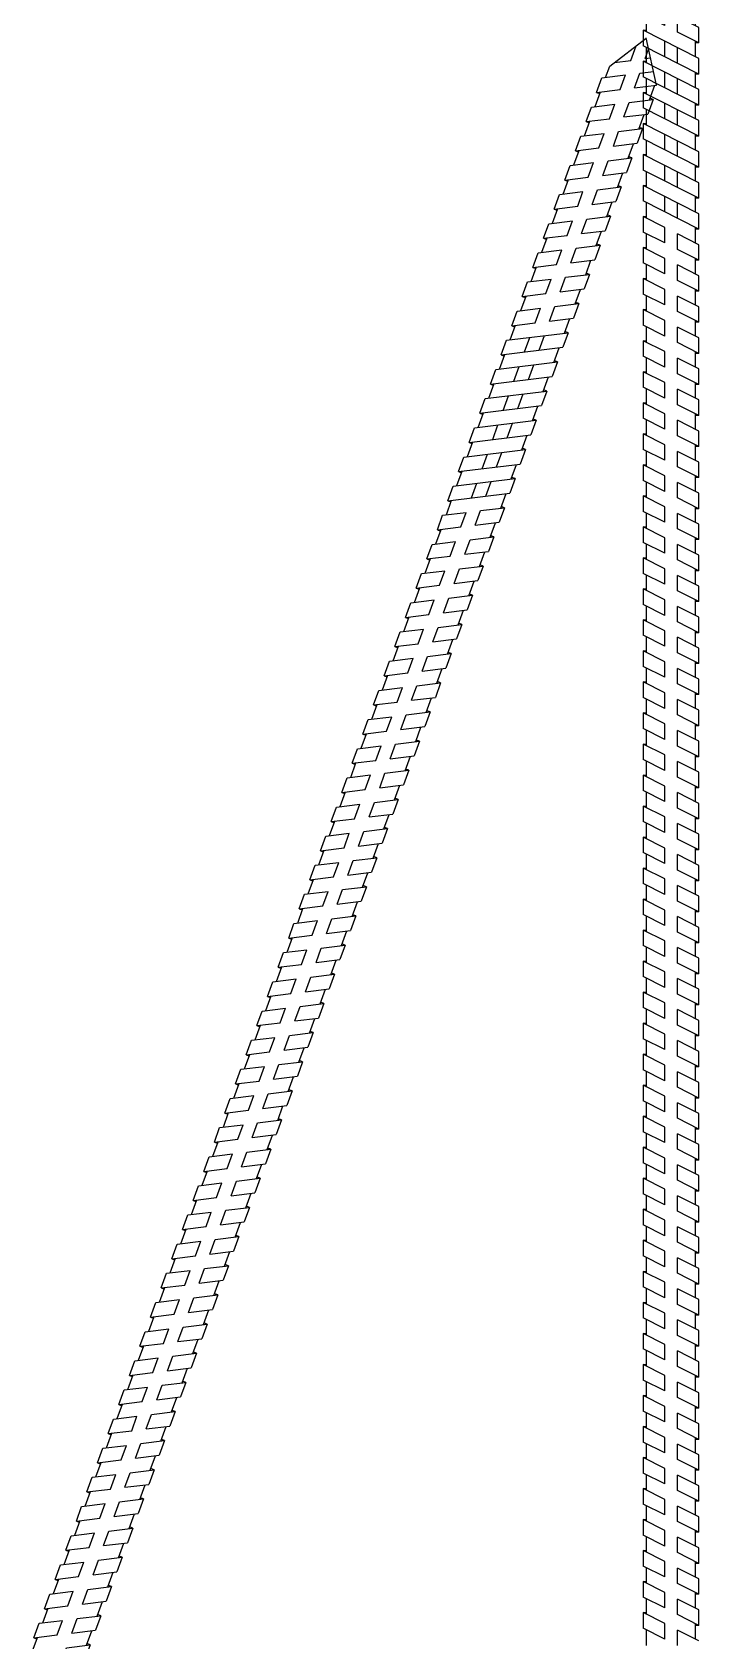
# Model space of a CAD drawing. Header units: millimetres. Extents: x -1985 to 969, y 203 to 500.
# Drawn here: x -1823.09 to -1817.08, y 458.97 to 473.48 of the extents above; entities that cross this region are included whole.
import ezdxf

# ---------------------------------------------------------------- set-up
doc = ezdxf.new("R2010")
doc.units = ezdxf.units.MM
doc.layers.add('ШПАЛА', color=7, linetype='Continuous')

# ---------------------------------------------------------------- blocks, each defined once
blk = doc.blocks.new('Анкер витой')
at = {"color": 252}
for p, q in [((-147934.1, -7285.29), (-147922.95, -7267.76)), ((-147911.34, -7286.12), (-147923.01, -7267.76)), ((-147920.22, -7276.64), (-147918.07, -7275.54)), ((-147932.61, -7282.95), (-147926.07, -7279.62)), ((-147920.22, -7283.65), (-147914.7, -7280.83)), ((-147920.22, -7290.65), (-147911.34, -7286.12)), ((-147935.58, -7291.47), (-147926.07, -7286.63)), ((-147935.58, -7298.47), (-147935.58, -7291.47)), ((-147920.22, -7297.66), (-147910.58, -7292.74)), ((-147910.58, -7292.74), (-147912.09, -7292.74)), ((-147910.58, -7292.74), (-147910.58, -7299.74)), ((-147935.58, -7298.47), (-147926.07, -7293.63)), ((-147935.58, -7298.47), (-147934.09, -7298.47)), ((-147935.58, -7305.48), (-147926.07, -7300.64)), ((-147920.22, -7304.66), (-147910.58, -7299.74)), ((-147935.58, -7312.48), (-147935.58, -7305.48)), ((-147935.58, -7312.48), (-147926.07, -7307.64)), ((-147920.22, -7311.68), (-147910.58, -7306.77)), ((-147910.58, -7306.77), (-147912.09, -7306.77)), ((-147910.58, -7306.77), (-147910.58, -7313.77)), ((-147935.58, -7312.48), (-147934.09, -7312.48)), ((-147935.58, -7319.51), (-147926.07, -7314.66)), ((-147920.22, -7318.68), (-147910.58, -7313.77)), ((-147935.58, -7326.51), (-147935.58, -7319.51)), ((-147935.58, -7326.51), (-147926.07, -7321.66)), ((-147920.22, -7325.69), (-147910.58, -7320.78)), ((-147910.58, -7320.78), (-147912.09, -7320.78)), ((-147910.58, -7320.78), (-147910.58, -7327.78)), ((-147935.58, -7326.51), (-147934.09, -7326.51)), ((-147935.58, -7333.52), (-147926.07, -7328.67)), ((-147920.22, -7332.69), (-147910.58, -7327.78)), ((-147935.58, -7340.52), (-147935.58, -7333.52)), ((-147935.58, -7340.52), (-147926.07, -7335.67)), ((-147920.22, -7339.65), (-147910.58, -7334.73)), ((-147910.58, -7334.73), (-147912.09, -7334.73)), ((-147910.58, -7334.73), (-147910.58, -7341.73)), ((-147935.58, -7340.52), (-147934.09, -7340.52)), ((-147935.58, -7347.47), (-147926.07, -7342.63)), ((-147920.22, -7346.65), (-147910.58, -7341.73)), ((-147935.58, -7354.47), (-147935.58, -7347.47)), ((-147935.58, -7354.47), (-147926.07, -7349.63)), ((-147920.22, -7353.66), (-147910.58, -7348.74)), ((-147910.58, -7348.74), (-147912.09, -7348.74)), ((-147910.58, -7348.74), (-147910.58, -7355.74)), ((-147935.58, -7354.47), (-147934.09, -7354.47)), ((-147935.58, -7361.48), (-147926.07, -7356.64)), ((-147920.22, -7360.66), (-147910.58, -7355.74)), ((-147935.58, -7368.48), (-147935.58, -7361.48)), ((-147935.58, -7368.48), (-147926.07, -7363.64)), ((-147920.22, -7367.63), (-147910.58, -7362.71)), ((-147910.58, -7362.71), (-147912.09, -7362.71)), ((-147910.58, -7362.71), (-147910.58, -7369.71)), ((-147935.58, -7368.48), (-147934.09, -7368.48)), ((-147935.58, -7375.45), (-147926.07, -7370.61)), ((-147920.22, -7374.63), (-147910.58, -7369.71)), ((-147935.58, -7382.45), (-147935.58, -7375.45)), ((-147935.58, -7382.45), (-147926.07, -7377.61)), ((-147920.22, -7381.64), (-147910.58, -7376.72)), ((-147910.58, -7376.72), (-147912.09, -7376.72)), ((-147910.58, -7376.72), (-147910.58, -7383.72)), ((-147935.58, -7382.45), (-147934.09, -7382.45)), ((-147935.58, -7389.46), (-147926.07, -7384.62)), ((-147920.22, -7388.64), (-147910.58, -7383.72)), ((-147935.58, -7396.46), (-147935.58, -7389.46)), ((-147935.58, -7396.46), (-147926.07, -7391.62)), ((-147920.22, -7395.63), (-147910.58, -7390.72)), ((-147910.58, -7390.72), (-147912.09, -7390.72)), ((-147910.58, -7390.72), (-147910.58, -7397.72)), ((-147935.58, -7396.46), (-147934.09, -7396.46)), ((-147935.58, -7403.46), (-147926.07, -7398.61)), ((-147920.22, -7402.63), (-147910.58, -7397.72)), ((-147935.58, -7410.46), (-147935.58, -7403.46)), ((-147935.58, -7417.47), (-147910.58, -7404.73)), ((-147935.58, -7410.46), (-147926.07, -7405.61)), ((-147910.58, -7404.73), (-147912.09, -7404.73)), ((-147910.58, -7404.73), (-147910.58, -7411.73)), ((-147935.58, -7410.46), (-147934.09, -7410.46)), ((-147935.58, -7424.47), (-147910.58, -7411.73)), ((-147935.58, -7424.47), (-147935.58, -7417.47)), ((-147935.58, -7431.48), (-147910.58, -7418.74)), ((-147910.58, -7418.74), (-147912.09, -7418.74)), ((-147910.58, -7418.74), (-147910.58, -7425.74)), ((-147935.58, -7424.47), (-147934.09, -7424.47)), ((-147935.58, -7438.48), (-147910.58, -7425.74)), ((-147935.58, -7438.48), (-147935.58, -7431.48)), ((-147935.58, -7445.49), (-147910.58, -7432.75)), ((-147935.58, -7438.48), (-147934.09, -7438.48)), ((-147910.58, -7432.75), (-147912.09, -7432.75)), ((-147910.58, -7432.75), (-147910.58, -7439.75)), ((-147935.58, -7452.49), (-147910.58, -7439.75)), ((-147935.58, -7452.49), (-147935.58, -7445.49)), ((-147935.58, -7459.51), (-147910.58, -7446.77)), ((-147935.58, -7452.49), (-147934.09, -7452.49)), ((-147910.58, -7446.77), (-147912.09, -7446.77)), ((-147910.58, -7446.77), (-147910.58, -7453.77)), ((-147935.58, -7466.51), (-147910.58, -7453.77)), ((-147935.58, -7466.51), (-147935.58, -7459.51)), ((-147935.58, -7473.52), (-147910.58, -7460.78)), ((-147935.58, -7466.51), (-147934.09, -7466.51)), ((-147910.58, -7460.78), (-147912.09, -7460.78)), ((-147910.58, -7460.78), (-147910.58, -7467.78)), ((-147935.58, -7480.52), (-147910.58, -7467.78)), ((-147935.58, -7480.52), (-147935.58, -7473.52)), ((-147935.58, -7487.48), (-147910.58, -7474.74)), ((-147910.58, -7474.74), (-147912.09, -7474.74)), ((-147910.58, -7474.74), (-147910.58, -7481.74)), ((-147935.58, -7480.52), (-147934.09, -7480.52)), ((-147935.58, -7494.48), (-147910.58, -7481.74)), ((-147935.58, -7494.48), (-147935.58, -7487.48)), ((-147920.22, -7493.66), (-147910.58, -7488.75)), ((-147910.58, -7488.75), (-147912.09, -7488.75)), ((-147910.58, -7488.75), (-147910.58, -7495.75)), ((-147935.58, -7494.48), (-147934.09, -7494.48)), ((-147920.22, -7500.66), (-147910.58, -7495.75)), ((-147935.58, -7501.49), (-147926.07, -7496.64)), ((-147935.58, -7508.49), (-147935.58, -7501.49)), ((-147935.58, -7508.49), (-147926.07, -7503.64)), ((-147920.22, -7507.63), (-147910.58, -7502.72)), ((-147910.58, -7502.72), (-147912.09, -7502.72)), ((-147910.58, -7502.72), (-147910.58, -7509.72)), ((-147935.58, -7508.49), (-147934.09, -7508.49)), ((-147935.58, -7515.45), (-147926.07, -7510.61)), ((-147920.22, -7514.63), (-147910.58, -7509.72)), ((-147935.58, -7522.45), (-147935.58, -7515.45)), ((-147935.58, -7522.45), (-147926.07, -7517.61)), ((-147920.22, -7521.64), (-147910.58, -7516.73)), ((-147910.58, -7516.73), (-147912.09, -7516.73)), ((-147910.58, -7516.73), (-147910.58, -7523.73)), ((-147935.58, -7522.45), (-147934.09, -7522.45)), ((-147935.58, -7529.46), (-147926.07, -7524.62)), ((-147920.22, -7528.64), (-147910.58, -7523.73)), ((-147935.58, -7536.46), (-147935.58, -7529.46)), ((-147935.58, -7536.46), (-147926.07, -7531.62)), ((-147920.22, -7535.68), (-147910.58, -7530.76)), ((-147910.58, -7530.76), (-147912.09, -7530.76)), ((-147910.58, -7530.76), (-147910.58, -7537.76)), ((-147935.58, -7536.46), (-147934.09, -7536.46)), ((-147935.58, -7543.5), (-147926.07, -7538.66)), ((-147920.22, -7542.68), (-147910.58, -7537.76)), ((-147935.58, -7550.5), (-147935.58, -7543.5)), ((-147935.58, -7550.5), (-147926.07, -7545.66)), ((-147920.22, -7549.69), (-147910.58, -7544.77)), ((-147910.58, -7544.77), (-147912.09, -7544.77)), ((-147910.58, -7544.77), (-147910.58, -7551.77)), ((-147935.58, -7550.5), (-147934.09, -7550.5)), ((-147935.58, -7557.51), (-147926.07, -7552.67)), ((-147920.22, -7556.69), (-147910.58, -7551.77)), ((-147935.58, -7564.51), (-147935.58, -7557.51)), ((-147935.58, -7564.51), (-147926.07, -7559.67)), ((-147920.22, -7563.7), (-147910.58, -7558.78)), ((-147910.58, -7558.78), (-147912.09, -7558.78)), ((-147910.58, -7558.78), (-147910.58, -7565.78)), ((-147935.58, -7564.51), (-147934.09, -7564.51)), ((-147935.58, -7571.52), (-147926.07, -7566.68)), ((-147920.22, -7570.7), (-147910.58, -7565.78)), ((-147935.58, -7578.52), (-147935.58, -7571.52)), ((-147935.58, -7578.52), (-147926.07, -7573.68)), ((-147920.22, -7577.71), (-147910.58, -7572.79)), ((-147910.58, -7572.79), (-147912.09, -7572.79)), ((-147910.58, -7572.79), (-147910.58, -7579.79)), ((-147935.58, -7578.52), (-147934.09, -7578.52)), ((-147935.58, -7585.53), (-147926.07, -7580.68)), ((-147920.22, -7584.71), (-147910.58, -7579.79)), ((-147935.58, -7592.53), (-147935.58, -7585.53)), ((-147935.58, -7592.53), (-147926.07, -7587.68)), ((-147920.22, -7591.73), (-147910.58, -7586.82)), ((-147910.58, -7586.82), (-147912.09, -7586.82)), ((-147910.58, -7586.82), (-147910.58, -7593.82)), ((-147935.58, -7592.53), (-147934.09, -7592.53)), ((-147935.58, -7599.55), (-147926.07, -7594.71)), ((-147920.22, -7598.73), (-147910.58, -7593.82)), ((-147935.58, -7606.55), (-147935.58, -7599.55)), ((-147935.58, -7606.55), (-147926.07, -7601.71)), ((-147920.22, -7605.74), (-147910.58, -7600.83)), ((-147910.58, -7600.83), (-147912.09, -7600.83)), ((-147910.58, -7600.83), (-147910.58, -7607.83)), ((-147935.58, -7606.55), (-147934.09, -7606.55)), ((-147935.58, -7613.56), (-147926.07, -7608.72)), ((-147920.22, -7612.74), (-147910.58, -7607.83)), ((-147935.58, -7620.56), (-147935.58, -7613.56)), ((-147935.58, -7620.56), (-147926.07, -7615.72)), ((-147920.22, -7619.69), (-147910.58, -7614.78)), ((-147910.58, -7614.78), (-147912.09, -7614.78)), ((-147910.58, -7614.78), (-147910.58, -7621.78)), ((-147935.58, -7620.56), (-147934.09, -7620.56)), ((-147935.58, -7627.52), (-147926.07, -7622.67)), ((-147920.22, -7626.69), (-147910.58, -7621.78)), ((-147935.58, -7634.52), (-147935.58, -7627.52)), ((-147935.58, -7634.52), (-147926.07, -7629.67)), ((-147920.22, -7633.7), (-147910.58, -7628.79)), ((-147910.58, -7628.79), (-147912.09, -7628.79)), ((-147910.58, -7628.79), (-147910.58, -7635.79)), ((-147935.58, -7634.52), (-147934.09, -7634.52)), ((-147935.58, -7641.53), (-147926.07, -7636.68)), ((-147935.58, -7648.53), (-147935.58, -7641.53)), ((-147920.22, -7640.7), (-147910.58, -7635.79)), ((-147935.58, -7648.53), (-147926.07, -7643.68)), ((-147935.58, -7648.53), (-147934.09, -7648.53)), ((-147920.22, -7647.67), (-147910.58, -7642.76)), ((-147910.58, -7642.76), (-147912.09, -7642.76)), ((-147910.58, -7642.76), (-147910.58, -7649.76)), ((-147935.58, -7655.5), (-147926.07, -7650.65)), ((-147935.58, -7662.5), (-147935.58, -7655.5)), ((-147920.22, -7654.67), (-147910.58, -7649.76)), ((-147935.58, -7662.5), (-147926.07, -7657.65)), ((-147935.58, -7662.5), (-147934.09, -7662.5)), ((-147920.22, -7661.68), (-147910.58, -7656.77)), ((-147910.58, -7656.77), (-147912.09, -7656.77)), ((-147910.58, -7656.77), (-147910.58, -7663.77)), ((-147935.58, -7669.51), (-147926.07, -7664.66)), ((-147935.58, -7676.51), (-147935.58, -7669.51)), ((-147920.22, -7668.68), (-147910.58, -7663.77)), ((-147920.22, -7675.61), (-147910.58, -7670.69)), ((-147910.58, -7670.7), (-147912.09, -7670.7)), ((-147910.58, -7670.69), (-147910.58, -7677.69)), ((-147935.58, -7676.51), (-147926.07, -7671.66)), ((-147935.58, -7676.51), (-147934.09, -7676.51)), ((-147920.22, -7682.61), (-147910.58, -7677.69)), ((-147935.58, -7683.43), (-147926.07, -7678.59)), ((-147935.58, -7690.43), (-147935.58, -7683.43)), ((-147920.22, -7689.62), (-147910.58, -7684.7)), ((-147910.58, -7684.7), (-147912.09, -7684.7)), ((-147910.58, -7684.7), (-147910.58, -7691.7)), ((-147935.58, -7690.43), (-147926.07, -7685.59)), ((-147935.58, -7690.43), (-147934.09, -7690.43)), ((-147920.22, -7696.62), (-147910.58, -7691.7)), ((-147935.58, -7697.44), (-147926.07, -7692.6)), ((-147935.58, -7704.44), (-147935.58, -7697.44)), ((-147935.58, -7704.44), (-147926.07, -7699.6)), ((-147920.22, -7703.63), (-147910.58, -7698.71)), ((-147910.58, -7698.71), (-147912.09, -7698.71)), ((-147910.58, -7698.71), (-147910.58, -7705.71)), ((-147935.58, -7704.44), (-147934.09, -7704.44)), ((-147935.58, -7711.45), (-147926.07, -7706.61)), ((-147920.22, -7710.63), (-147910.58, -7705.71)), ((-147935.58, -7718.45), (-147935.58, -7711.45)), ((-147935.58, -7718.45), (-147926.07, -7713.61)), ((-147920.22, -7717.64), (-147910.58, -7712.72)), ((-147910.58, -7712.72), (-147912.09, -7712.72)), ((-147910.58, -7712.72), (-147910.58, -7719.72)), ((-147935.58, -7718.45), (-147934.09, -7718.45)), ((-147935.58, -7725.46), (-147926.07, -7720.62)), ((-147920.22, -7724.64), (-147910.58, -7719.72)), ((-147935.58, -7732.46), (-147935.58, -7725.46)), ((-147935.58, -7732.46), (-147926.07, -7727.62)), ((-147920.22, -7731.66), (-147910.58, -7726.75)), ((-147910.58, -7726.75), (-147912.09, -7726.75)), ((-147910.58, -7726.75), (-147910.58, -7733.75)), ((-147935.58, -7732.46), (-147934.09, -7732.46)), ((-147935.58, -7739.49), (-147926.07, -7734.64)), ((-147920.22, -7738.66), (-147910.58, -7733.75)), ((-147935.58, -7746.49), (-147935.58, -7739.49)), ((-147935.58, -7746.49), (-147926.07, -7741.64)), ((-147920.22, -7745.67), (-147910.58, -7740.76)), ((-147910.58, -7740.76), (-147912.09, -7740.76)), ((-147910.58, -7740.76), (-147910.58, -7747.76)), ((-147935.58, -7746.49), (-147934.09, -7746.49)), ((-147935.58, -7753.5), (-147926.07, -7748.65)), ((-147920.22, -7752.67), (-147910.58, -7747.76)), ((-147935.58, -7760.5), (-147935.58, -7753.5)), ((-147935.58, -7760.5), (-147926.07, -7755.65)), ((-147920.22, -7759.63), (-147910.58, -7754.71)), ((-147910.58, -7754.71), (-147912.09, -7754.71)), ((-147910.58, -7754.71), (-147910.58, -7761.71)), ((-147935.58, -7760.5), (-147934.09, -7760.5)), ((-147935.58, -7767.45), (-147926.07, -7762.61)), ((-147920.22, -7766.63), (-147910.58, -7761.71)), ((-147935.58, -7774.45), (-147935.58, -7767.45)), ((-147935.58, -7774.45), (-147926.07, -7769.61)), ((-147920.22, -7773.64), (-147910.58, -7768.72)), ((-147910.58, -7768.72), (-147912.09, -7768.72)), ((-147910.58, -7768.72), (-147910.58, -7775.72)), ((-147935.58, -7774.45), (-147934.09, -7774.45)), ((-147935.58, -7781.46), (-147926.07, -7776.62)), ((-147920.22, -7780.64), (-147910.58, -7775.72)), ((-147935.58, -7788.46), (-147935.58, -7781.46)), ((-147935.58, -7788.46), (-147926.07, -7783.62)), ((-147920.22, -7787.61), (-147910.58, -7782.69)), ((-147910.58, -7782.69), (-147912.09, -7782.69)), ((-147910.58, -7782.69), (-147910.58, -7789.69)), ((-147935.58, -7788.46), (-147934.09, -7788.46)), ((-147935.58, -7795.43), (-147926.07, -7790.59)), ((-147920.22, -7794.61), (-147910.58, -7789.69)), ((-147935.58, -7802.43), (-147935.58, -7795.43)), ((-147935.58, -7802.43), (-147926.07, -7797.59)), ((-147920.22, -7801.62), (-147910.58, -7796.7)), ((-147910.58, -7796.7), (-147912.09, -7796.7)), ((-147910.58, -7796.7), (-147910.58, -7803.7)), ((-147935.58, -7802.43), (-147934.09, -7802.43)), ((-147935.58, -7809.44), (-147926.07, -7804.6)), ((-147920.22, -7808.62), (-147910.58, -7803.7)), ((-147935.58, -7816.44), (-147935.58, -7809.44)), ((-147935.58, -7816.44), (-147926.07, -7811.6)), ((-147920.22, -7815.55), (-147910.58, -7810.63)), ((-147910.58, -7810.63), (-147912.09, -7810.63)), ((-147910.58, -7810.63), (-147910.58, -7817.63)), ((-147935.58, -7816.44), (-147934.09, -7816.44)), ((-147935.58, -7823.37), (-147926.07, -7818.52)), ((-147920.22, -7822.55), (-147910.58, -7817.63)), ((-147935.58, -7830.37), (-147935.58, -7823.37)), ((-147935.58, -7830.37), (-147926.07, -7825.52)), ((-147935.58, -7830.37), (-147934.09, -7830.37)), ((-147920.22, -7829.55), (-147910.58, -7824.64)), ((-147910.58, -7824.64), (-147912.09, -7824.64)), ((-147910.58, -7824.64), (-147910.58, -7831.64)), ((-147935.58, -7837.38), (-147926.07, -7832.53)), ((-147935.58, -7844.38), (-147935.58, -7837.38)), ((-147920.22, -7836.55), (-147910.58, -7831.64)), ((-147935.58, -7844.38), (-147926.07, -7839.53)), ((-147935.58, -7844.38), (-147934.09, -7844.38)), ((-147920.22, -7843.56), (-147910.58, -7838.65)), ((-147910.58, -7838.65), (-147912.09, -7838.65)), ((-147910.58, -7838.65), (-147910.58, -7845.65)), ((-147935.58, -7851.39), (-147926.07, -7846.54)), ((-147935.58, -7858.39), (-147935.58, -7851.39)), ((-147920.22, -7850.56), (-147910.58, -7845.65)), ((-147935.58, -7858.39), (-147926.07, -7853.54)), ((-147935.58, -7858.39), (-147934.09, -7858.39)), ((-147920.22, -7857.57), (-147910.58, -7852.66)), ((-147910.58, -7852.66), (-147912.09, -7852.66)), ((-147910.58, -7852.66), (-147910.58, -7859.66)), ((-147935.58, -7865.4), (-147926.07, -7860.55)), ((-147935.58, -7872.4), (-147935.58, -7865.4)), ((-147920.22, -7864.57), (-147910.58, -7859.66)), ((-147920.22, -7871.6), (-147910.58, -7866.69)), ((-147910.58, -7866.69), (-147912.09, -7866.69)), ((-147910.58, -7866.69), (-147910.58, -7873.69)), ((-147935.58, -7872.4), (-147926.07, -7867.55)), ((-147935.58, -7872.4), (-147934.09, -7872.4)), ((-147920.22, -7878.6), (-147910.58, -7873.69)), ((-147935.58, -7879.42), (-147926.07, -7874.58)), ((-147935.58, -7886.42), (-147935.58, -7879.42)), ((-147920.22, -7885.61), (-147910.58, -7880.69)), ((-147910.58, -7880.69), (-147912.09, -7880.69)), ((-147910.58, -7880.69), (-147910.58, -7887.69)), ((-147935.58, -7886.42), (-147926.07, -7881.58)), ((-147935.58, -7886.42), (-147934.09, -7886.42)), ((-147920.22, -7892.61), (-147910.58, -7887.69)), ((-147935.58, -7893.43), (-147926.07, -7888.59)), ((-147935.58, -7900.43), (-147935.58, -7893.43)), ((-147935.58, -7900.43), (-147926.07, -7895.59)), ((-147920.22, -7899.56), (-147910.58, -7894.65)), ((-147910.58, -7894.65), (-147912.09, -7894.65)), ((-147910.58, -7894.65), (-147910.58, -7901.65)), ((-147935.58, -7900.43), (-147934.09, -7900.43)), ((-147935.58, -7907.39), (-147926.07, -7902.54)), ((-147920.22, -7906.56), (-147910.58, -7901.65)), ((-147935.58, -7914.39), (-147935.58, -7907.39)), ((-147935.58, -7914.39), (-147926.07, -7909.54)), ((-147920.22, -7913.57), (-147910.58, -7908.66)), ((-147910.58, -7908.66), (-147912.09, -7908.66)), ((-147910.58, -7908.66), (-147910.58, -7915.66)), ((-147935.58, -7914.39), (-147934.09, -7914.39)), ((-147935.58, -7921.4), (-147926.07, -7916.55)), ((-147920.22, -7920.57), (-147910.58, -7915.66)), ((-147935.58, -7928.4), (-147935.58, -7921.4)), ((-147935.58, -7928.4), (-147926.07, -7923.55)), ((-147920.22, -7927.54), (-147910.58, -7922.63)), ((-147910.58, -7922.63), (-147912.09, -7922.63)), ((-147910.58, -7922.63), (-147910.58, -7929.63)), ((-147935.58, -7928.4), (-147934.09, -7928.4)), ((-147935.58, -7935.37), (-147926.07, -7930.52)), ((-147920.22, -7934.54), (-147910.58, -7929.63)), ((-147935.58, -7942.37), (-147935.58, -7935.37)), ((-147935.58, -7942.37), (-147926.07, -7937.52)), ((-147920.22, -7941.55), (-147910.58, -7936.64)), ((-147910.58, -7936.64), (-147912.09, -7936.64)), ((-147910.58, -7936.64), (-147910.58, -7943.64)), ((-147935.58, -7942.37), (-147934.09, -7942.37)), ((-147935.58, -7949.38), (-147926.07, -7944.53)), ((-147920.22, -7948.55), (-147910.58, -7943.64)), ((-147935.58, -7956.38), (-147935.58, -7949.38)), ((-147935.58, -7956.38), (-147926.07, -7951.53)), ((-147920.22, -7955.52), (-147910.58, -7950.61)), ((-147910.58, -7950.61), (-147912.09, -7950.61)), ((-147910.58, -7950.61), (-147910.58, -7957.61)), ((-147935.58, -7956.38), (-147934.09, -7956.38)), ((-147935.58, -7963.34), (-147926.07, -7958.5)), ((-147920.22, -7962.52), (-147910.58, -7957.61)), ((-147935.58, -7970.34), (-147935.58, -7963.34)), ((-147935.58, -7970.34), (-147926.07, -7965.5)), ((-147920.22, -7969.53), (-147910.58, -7964.62)), ((-147910.58, -7964.62), (-147912.09, -7964.62)), ((-147910.58, -7964.62), (-147910.58, -7971.62)), ((-147935.58, -7970.34), (-147934.09, -7970.34)), ((-147935.58, -7977.35), (-147926.07, -7972.51)), ((-147920.22, -7976.53), (-147910.58, -7971.62)), ((-147935.58, -7984.35), (-147935.58, -7977.35)), ((-147935.58, -7984.35), (-147926.07, -7979.51)), ((-147920.22, -7983.54), (-147910.58, -7978.63)), ((-147910.58, -7978.63), (-147912.09, -7978.63)), ((-147910.58, -7978.63), (-147910.58, -7985.63)), ((-147935.58, -7984.35), (-147934.09, -7984.35)), ((-147935.58, -7991.36), (-147926.07, -7986.52)), ((-147920.22, -7990.54), (-147910.58, -7985.63)), ((-147935.58, -7998.36), (-147935.58, -7991.36)), ((-147935.58, -7998.36), (-147926.07, -7993.52)), ((-147920.22, -7997.55), (-147910.58, -7992.63)), ((-147910.58, -7992.63), (-147912.09, -7992.63)), ((-147910.58, -7992.63), (-147910.58, -7999.63)), ((-147935.58, -7998.36), (-147934.09, -7998.36)), ((-147935.58, -8005.37), (-147926.07, -8000.53)), ((-147920.22, -8004.55), (-147910.58, -7999.63)), ((-147935.58, -8012.37), (-147935.58, -8005.37)), ((-147935.58, -8012.37), (-147926.07, -8007.53)), ((-147920.22, -8011.57), (-147910.58, -8006.66)), ((-147910.58, -8006.66), (-147912.09, -8006.66)), ((-147910.58, -8006.66), (-147910.58, -8013.66)), ((-147935.58, -8012.37), (-147934.09, -8012.37)), ((-147935.58, -8019.4), (-147926.07, -8014.55)), ((-147920.22, -8018.57), (-147910.58, -8013.66)), ((-147935.58, -8026.4), (-147935.58, -8019.4)), ((-147935.58, -8026.4), (-147926.07, -8021.55)), ((-147920.22, -8025.58), (-147910.58, -8020.67)), ((-147910.58, -8020.67), (-147912.09, -8020.67)), ((-147910.58, -8020.67), (-147910.58, -8027.67)), ((-147935.58, -8026.4), (-147934.09, -8026.4)), ((-147935.58, -8033.41), (-147926.07, -8028.56)), ((-147935.58, -8040.41), (-147935.58, -8033.41)), ((-147920.22, -8032.58), (-147910.58, -8027.67)), ((-147935.58, -8040.41), (-147926.07, -8035.56)), ((-147935.58, -8040.41), (-147934.09, -8040.41)), ((-147920.22, -8039.54), (-147910.58, -8034.62)), ((-147910.58, -8034.62), (-147912.09, -8034.62)), ((-147910.58, -8034.62), (-147910.58, -8041.62)), ((-147935.58, -8047.36), (-147926.07, -8042.52)), ((-147935.58, -8054.36), (-147935.58, -8047.36)), ((-147920.22, -8046.54), (-147910.58, -8041.62)), ((-147935.58, -8054.36), (-147926.07, -8049.52)), ((-147935.58, -8054.36), (-147934.09, -8054.36)), ((-147920.22, -8053.55), (-147910.58, -8048.63)), ((-147910.58, -8048.63), (-147912.09, -8048.63)), ((-147910.58, -8048.63), (-147910.58, -8055.63)), ((-147935.58, -8061.37), (-147926.07, -8056.53)), ((-147935.58, -8068.37), (-147935.58, -8061.37)), ((-147920.22, -8060.55), (-147910.58, -8055.63)), ((-147920.22, -8067.52), (-147910.58, -8062.6)), ((-147910.58, -8062.6), (-147912.09, -8062.6)), ((-147910.58, -8062.6), (-147910.58, -8069.6)), ((-147935.58, -8068.37), (-147926.07, -8063.53)), ((-147935.58, -8068.37), (-147934.09, -8068.37)), ((-147920.22, -8074.52), (-147910.58, -8069.6)), ((-147935.58, -8075.34), (-147926.07, -8070.5)), ((-147935.58, -8082.34), (-147935.58, -8075.34)), ((-147920.22, -8081.53), (-147910.58, -8076.61)), ((-147910.58, -8076.61), (-147912.09, -8076.61)), ((-147910.58, -8076.61), (-147910.58, -8083.61)), ((-147935.58, -8082.34), (-147926.07, -8077.5)), ((-147935.58, -8082.34), (-147934.09, -8082.34)), ((-147920.22, -8088.53), (-147910.58, -8083.61)), ((-147935.58, -8089.35), (-147926.07, -8084.51)), ((-147935.58, -8096.35), (-147935.58, -8089.35)), ((-147935.58, -8096.35), (-147926.07, -8091.51)), ((-147920.22, -8095.48), (-147910.58, -8090.57)), ((-147910.58, -8090.57), (-147912.09, -8090.57)), ((-147910.58, -8090.57), (-147910.58, -8097.57)), ((-147935.58, -8096.35), (-147934.09, -8096.35)), ((-147935.58, -8103.31), (-147926.07, -8098.46)), ((-147920.22, -8102.48), (-147910.58, -8097.57)), ((-147935.58, -8110.31), (-147935.58, -8103.31)), ((-147935.58, -8110.31), (-147926.07, -8105.46)), ((-147920.22, -8109.49), (-147910.58, -8104.58)), ((-147910.58, -8104.58), (-147912.09, -8104.58)), ((-147910.58, -8104.58), (-147910.58, -8111.58)), ((-147935.58, -8110.31), (-147934.09, -8110.31)), ((-147935.58, -8117.32), (-147926.07, -8112.47)), ((-147920.22, -8116.49), (-147910.58, -8111.58)), ((-147935.58, -8124.32), (-147935.58, -8117.32)), ((-147935.58, -8124.32), (-147926.07, -8119.47)), ((-147920.22, -8123.5), (-147910.58, -8118.59)), ((-147910.58, -8118.59), (-147912.09, -8118.59)), ((-147910.58, -8118.59), (-147910.58, -8125.59)), ((-147935.58, -8124.32), (-147934.09, -8124.32)), ((-147935.58, -8131.33), (-147926.07, -8126.48)), ((-147920.22, -8130.5), (-147910.58, -8125.59))]:
    blk.add_line(p, q, dxfattribs=at)
at = {"layer": 'ШПАЛА', "color": 252}
for p, q in [((-147926.07, -7279.62), (-147926.07, -7272.67)), ((-147920.22, -7276.64), (-147920.22, -7272.15)), ((-147934.09, -7290.71), (-147934.09, -7285.27)), ((-147920.22, -7290.65), (-147920.22, -7283.65)), ((-147926.07, -7293.63), (-147926.07, -7286.63)), ((-147912.09, -7293.51), (-147912.09, -7286.5)), ((-147934.09, -7304.72), (-147934.09, -7297.71)), ((-147926.07, -7307.64), (-147926.07, -7300.64)), ((-147920.22, -7304.66), (-147920.22, -7297.66)), ((-147912.09, -7307.54), (-147912.09, -7300.51)), ((-147934.09, -7318.75), (-147934.09, -7311.72)), ((-147926.07, -7321.66), (-147926.07, -7314.66)), ((-147920.22, -7318.68), (-147920.22, -7311.68)), ((-147912.09, -7321.55), (-147912.09, -7314.54)), ((-147934.09, -7332.76), (-147934.09, -7325.75)), ((-147926.07, -7335.67), (-147926.07, -7328.67)), ((-147920.22, -7332.69), (-147920.22, -7325.69)), ((-147912.09, -7335.5), (-147912.09, -7328.55)), ((-147934.09, -7346.71), (-147934.09, -7339.76)), ((-147926.07, -7349.63), (-147926.07, -7342.63)), ((-147920.22, -7346.65), (-147920.22, -7339.65)), ((-147912.09, -7349.51), (-147912.09, -7342.5)), ((-147934.09, -7360.72), (-147934.09, -7353.71)), ((-147926.07, -7363.64), (-147926.07, -7356.64)), ((-147920.22, -7360.66), (-147920.22, -7353.66)), ((-147912.09, -7363.48), (-147912.09, -7356.51)), ((-147934.09, -7374.69), (-147934.09, -7367.72)), ((-147926.07, -7377.61), (-147926.07, -7370.61)), ((-147920.22, -7374.63), (-147920.22, -7367.63)), ((-147912.09, -7377.49), (-147912.09, -7370.48)), ((-147934.09, -7388.7), (-147934.09, -7381.69)), ((-147926.07, -7391.62), (-147926.07, -7384.62)), ((-147920.22, -7388.64), (-147920.22, -7381.64)), ((-147912.09, -7391.49), (-147912.09, -7384.49)), ((-147934.09, -7402.7), (-147934.09, -7395.7)), ((-147926.07, -7405.61), (-147926.07, -7398.61)), ((-147920.22, -7402.63), (-147920.22, -7395.63)), ((-147912.09, -7405.5), (-147912.09, -7398.49)), ((-147934.09, -7416.71), (-147934.09, -7409.7)), ((-147926.07, -7419.62), (-147926.07, -7412.62)), ((-147920.22, -7416.64), (-147920.22, -7409.64)), ((-147912.09, -7419.51), (-147912.09, -7412.5)), ((-147934.09, -7430.72), (-147934.09, -7423.71)), ((-147920.22, -7430.65), (-147920.22, -7423.65)), ((-147926.07, -7433.63), (-147926.07, -7426.63)), ((-147912.09, -7433.52), (-147912.09, -7426.51)), ((-147934.09, -7444.73), (-147934.09, -7437.72)), ((-147920.22, -7444.66), (-147920.22, -7437.66)), ((-147926.07, -7447.64), (-147926.07, -7440.64)), ((-147912.09, -7447.54), (-147912.09, -7440.52)), ((-147934.09, -7458.75), (-147934.09, -7451.73)), ((-147920.22, -7458.69), (-147920.22, -7451.69)), ((-147926.07, -7461.67), (-147926.07, -7454.67)), ((-147912.09, -7461.55), (-147912.09, -7454.54)), ((-147934.09, -7472.76), (-147934.09, -7465.75)), ((-147920.22, -7472.7), (-147920.22, -7465.7)), ((-147926.07, -7475.68), (-147926.07, -7468.68)), ((-147912.09, -7475.51), (-147912.09, -7468.55)), ((-147934.09, -7486.71), (-147934.09, -7479.76)), ((-147920.22, -7486.65), (-147920.22, -7479.65)), ((-147926.07, -7489.63), (-147926.07, -7482.63)), ((-147912.09, -7489.51), (-147912.09, -7482.51)), ((-147934.09, -7500.72), (-147934.09, -7493.71)), ((-147920.22, -7500.66), (-147920.22, -7493.66)), ((-147912.09, -7503.48), (-147912.09, -7496.51)), ((-147926.07, -7503.64), (-147926.07, -7496.64)), ((-147934.09, -7514.69), (-147934.09, -7507.72)), ((-147926.07, -7517.61), (-147926.07, -7510.61)), ((-147920.22, -7514.63), (-147920.22, -7507.63)), ((-147912.09, -7517.49), (-147912.09, -7510.48)), ((-147934.09, -7528.7), (-147934.09, -7521.69)), ((-147926.07, -7531.62), (-147926.07, -7524.62)), ((-147920.22, -7528.64), (-147920.22, -7521.64)), ((-147912.09, -7531.53), (-147912.09, -7524.49)), ((-147934.09, -7542.74), (-147934.09, -7535.7)), ((-147926.07, -7545.66), (-147926.07, -7538.66)), ((-147920.22, -7542.68), (-147920.22, -7535.68)), ((-147912.09, -7545.54), (-147912.09, -7538.53)), ((-147934.09, -7556.75), (-147934.09, -7549.74)), ((-147926.07, -7559.67), (-147926.07, -7552.67)), ((-147920.22, -7556.69), (-147920.22, -7549.69)), ((-147912.09, -7559.55), (-147912.09, -7552.54)), ((-147934.09, -7570.76), (-147934.09, -7563.75)), ((-147926.07, -7573.68), (-147926.07, -7566.68)), ((-147920.22, -7570.7), (-147920.22, -7563.7)), ((-147912.09, -7573.56), (-147912.09, -7566.55)), ((-147934.09, -7584.77), (-147934.09, -7577.76)), ((-147926.07, -7587.68), (-147926.07, -7580.68)), ((-147920.22, -7584.71), (-147920.22, -7577.71)), ((-147912.09, -7587.58), (-147912.09, -7580.56)), ((-147934.09, -7598.79), (-147934.09, -7591.77)), ((-147926.07, -7601.71), (-147926.07, -7594.71)), ((-147920.22, -7598.73), (-147920.22, -7591.73)), ((-147912.09, -7601.59), (-147912.09, -7594.58)), ((-147934.09, -7612.8), (-147934.09, -7605.79)), ((-147926.07, -7615.72), (-147926.07, -7608.72)), ((-147920.22, -7612.74), (-147920.22, -7605.74)), ((-147912.09, -7615.55), (-147912.09, -7608.59)), ((-147934.09, -7626.76), (-147934.09, -7619.8)), ((-147920.22, -7626.69), (-147920.22, -7619.69)), ((-147926.07, -7629.67), (-147926.07, -7622.67)), ((-147912.09, -7629.56), (-147912.09, -7622.55)), ((-147934.09, -7640.77), (-147934.09, -7633.76)), ((-147920.22, -7640.7), (-147920.22, -7633.7)), ((-147926.07, -7643.68), (-147926.07, -7636.68)), ((-147912.09, -7643.53), (-147912.09, -7636.56)), ((-147934.09, -7654.74), (-147934.09, -7647.77)), ((-147920.22, -7654.67), (-147920.22, -7647.67)), ((-147926.07, -7657.65), (-147926.07, -7650.65)), ((-147912.09, -7657.54), (-147912.09, -7650.53)), ((-147934.09, -7668.75), (-147934.09, -7661.74)), ((-147920.22, -7668.68), (-147920.22, -7661.68)), ((-147926.07, -7671.66), (-147926.07, -7664.66)), ((-147912.09, -7671.46), (-147912.09, -7664.54)), ((-147934.09, -7682.67), (-147934.09, -7675.75)), ((-147920.22, -7682.61), (-147920.22, -7675.61)), ((-147926.07, -7685.59), (-147926.07, -7678.59)), ((-147912.09, -7685.47), (-147912.09, -7678.46)), ((-147934.09, -7696.68), (-147934.09, -7689.67)), ((-147920.22, -7696.62), (-147920.22, -7689.62)), ((-147912.09, -7699.48), (-147912.09, -7692.47)), ((-147926.07, -7699.6), (-147926.07, -7692.6)), ((-147934.09, -7710.69), (-147934.09, -7703.68)), ((-147926.07, -7713.61), (-147926.07, -7706.61)), ((-147920.22, -7710.63), (-147920.22, -7703.63)), ((-147912.09, -7713.49), (-147912.09, -7706.48)), ((-147934.09, -7724.7), (-147934.09, -7717.69)), ((-147926.07, -7727.62), (-147926.07, -7720.62)), ((-147920.22, -7724.64), (-147920.22, -7717.64)), ((-147912.09, -7727.52), (-147912.09, -7720.49)), ((-147934.09, -7738.73), (-147934.09, -7731.7)), ((-147926.07, -7741.64), (-147926.07, -7734.64)), ((-147920.22, -7738.66), (-147920.22, -7731.66)), ((-147912.09, -7741.53), (-147912.09, -7734.52)), ((-147934.09, -7752.74), (-147934.09, -7745.73)), ((-147926.07, -7755.65), (-147926.07, -7748.65)), ((-147920.22, -7752.67), (-147920.22, -7745.67)), ((-147912.09, -7755.48), (-147912.09, -7748.53)), ((-147934.09, -7766.69), (-147934.09, -7759.74)), ((-147926.07, -7769.61), (-147926.07, -7762.61)), ((-147920.22, -7766.63), (-147920.22, -7759.63)), ((-147912.09, -7769.49), (-147912.09, -7762.48)), ((-147934.09, -7780.7), (-147934.09, -7773.69)), ((-147926.07, -7783.62), (-147926.07, -7776.62)), ((-147920.22, -7780.64), (-147920.22, -7773.64)), ((-147912.09, -7783.46), (-147912.09, -7776.49)), ((-147934.09, -7794.67), (-147934.09, -7787.7)), ((-147926.07, -7797.59), (-147926.07, -7790.59)), ((-147920.22, -7794.61), (-147920.22, -7787.61)), ((-147912.09, -7797.47), (-147912.09, -7790.46)), ((-147934.09, -7808.68), (-147934.09, -7801.67)), ((-147926.07, -7811.6), (-147926.07, -7804.6)), ((-147920.22, -7808.62), (-147920.22, -7801.62)), ((-147912.09, -7811.4), (-147912.09, -7804.47)), ((-147934.09, -7822.61), (-147934.09, -7815.68)), ((-147920.22, -7822.55), (-147920.22, -7815.55)), ((-147926.07, -7825.52), (-147926.07, -7818.52)), ((-147912.09, -7825.41), (-147912.09, -7818.4)), ((-147934.09, -7836.62), (-147934.09, -7829.61)), ((-147920.22, -7836.55), (-147920.22, -7829.55)), ((-147926.07, -7839.53), (-147926.07, -7832.53)), ((-147912.09, -7839.42), (-147912.09, -7832.41)), ((-147934.09, -7850.63), (-147934.09, -7843.62)), ((-147920.22, -7850.56), (-147920.22, -7843.56)), ((-147926.07, -7853.54), (-147926.07, -7846.54)), ((-147912.09, -7853.43), (-147912.09, -7846.42)), ((-147934.09, -7864.64), (-147934.09, -7857.63)), ((-147920.22, -7864.57), (-147920.22, -7857.57)), ((-147926.07, -7867.55), (-147926.07, -7860.55)), ((-147912.09, -7867.45), (-147912.09, -7860.43)), ((-147934.09, -7878.66), (-147934.09, -7871.64)), ((-147920.22, -7878.6), (-147920.22, -7871.6)), ((-147926.07, -7881.58), (-147926.07, -7874.58)), ((-147912.09, -7881.46), (-147912.09, -7874.45)), ((-147934.09, -7892.67), (-147934.09, -7885.66)), ((-147920.22, -7892.61), (-147920.22, -7885.61)), ((-147912.09, -7895.42), (-147912.09, -7888.46)), ((-147926.07, -7895.59), (-147926.07, -7888.59)), ((-147934.09, -7906.63), (-147934.09, -7899.67)), ((-147926.07, -7909.54), (-147926.07, -7902.54)), ((-147920.22, -7906.56), (-147920.22, -7899.56)), ((-147912.09, -7909.43), (-147912.09, -7902.42)), ((-147934.09, -7920.64), (-147934.09, -7913.63)), ((-147926.07, -7923.55), (-147926.07, -7916.55)), ((-147920.22, -7920.57), (-147920.22, -7913.57)), ((-147912.09, -7923.4), (-147912.09, -7916.43)), ((-147934.09, -7934.61), (-147934.09, -7927.64)), ((-147926.07, -7937.52), (-147926.07, -7930.52)), ((-147920.22, -7934.54), (-147920.22, -7927.54)), ((-147912.09, -7937.41), (-147912.09, -7930.4)), ((-147934.09, -7948.61), (-147934.09, -7941.61)), ((-147926.07, -7951.53), (-147926.07, -7944.53)), ((-147920.22, -7948.55), (-147920.22, -7941.55)), ((-147912.09, -7951.37), (-147912.09, -7944.41)), ((-147934.09, -7962.58), (-147934.09, -7955.61)), ((-147926.07, -7965.5), (-147926.07, -7958.5)), ((-147920.22, -7962.52), (-147920.22, -7955.52)), ((-147912.09, -7965.38), (-147912.09, -7958.37)), ((-147934.09, -7976.59), (-147934.09, -7969.58)), ((-147926.07, -7979.51), (-147926.07, -7972.51)), ((-147920.22, -7976.53), (-147920.22, -7969.53)), ((-147912.09, -7979.39), (-147912.09, -7972.38)), ((-147934.09, -7990.6), (-147934.09, -7983.59)), ((-147926.07, -7993.52), (-147926.07, -7986.52)), ((-147920.22, -7990.54), (-147920.22, -7983.54)), ((-147912.09, -7993.4), (-147912.09, -7986.39)), ((-147934.09, -8004.61), (-147934.09, -7997.6)), ((-147926.07, -8007.53), (-147926.07, -8000.53)), ((-147920.22, -8004.55), (-147920.22, -7997.55)), ((-147912.09, -8007.43), (-147912.09, -8000.4)), ((-147934.09, -8018.64), (-147934.09, -8011.61)), ((-147920.22, -8018.57), (-147920.22, -8011.57)), ((-147926.07, -8021.55), (-147926.07, -8014.55)), ((-147912.09, -8021.44), (-147912.09, -8014.43)), ((-147934.09, -8032.65), (-147934.09, -8025.64)), ((-147920.22, -8032.58), (-147920.22, -8025.58)), ((-147926.07, -8035.56), (-147926.07, -8028.56)), ((-147912.09, -8035.39), (-147912.09, -8028.44)), ((-147934.09, -8046.6), (-147934.09, -8039.65)), ((-147920.22, -8046.54), (-147920.22, -8039.54)), ((-147926.07, -8049.52), (-147926.07, -8042.52)), ((-147912.09, -8049.4), (-147912.09, -8042.39)), ((-147934.09, -8060.61), (-147934.09, -8053.6)), ((-147920.22, -8060.55), (-147920.22, -8053.55)), ((-147926.07, -8063.53), (-147926.07, -8056.53)), ((-147912.09, -8063.37), (-147912.09, -8056.4)), ((-147934.09, -8074.58), (-147934.09, -8067.61)), ((-147920.22, -8074.52), (-147920.22, -8067.52)), ((-147926.07, -8077.5), (-147926.07, -8070.5)), ((-147912.09, -8077.38), (-147912.09, -8070.37)), ((-147934.09, -8088.59), (-147934.09, -8081.58)), ((-147920.22, -8088.53), (-147920.22, -8081.53)), ((-147912.09, -8091.34), (-147912.09, -8084.38)), ((-147926.07, -8091.51), (-147926.07, -8084.51)), ((-147934.09, -8102.55), (-147934.09, -8095.59)), ((-147926.07, -8105.46), (-147926.07, -8098.46)), ((-147920.22, -8102.48), (-147920.22, -8095.48)), ((-147912.09, -8105.35), (-147912.09, -8098.34)), ((-147934.09, -8116.56), (-147934.09, -8109.55)), ((-147926.07, -8119.47), (-147926.07, -8112.47)), ((-147920.22, -8116.49), (-147920.22, -8109.49)), ((-147912.09, -8119.36), (-147912.09, -8112.35)), ((-147934.09, -8130.57), (-147934.09, -8123.56)), ((-147926.07, -8133.48), (-147926.07, -8126.48)), ((-147920.22, -8130.5), (-147920.22, -8123.5)), ((-147912.09, -8133.37), (-147912.09, -8126.36))]:
    blk.add_line(p, q, dxfattribs=at)

msp = doc.modelspace()

# ---------------------------------------------------------------- block references
at = {"extrusion": (0, 0, -1), "xscale": 0.01999999999998181, "yscale": 0.01999999999998181, "zscale": -0.02}
msp.add_blockref('Анкер витой', (4775.795, 621.596), dxfattribs=at)
at = {"extrusion": (0, 0, -1), "xscale": -0.0199999999999973, "yscale": 0.01999999999998181, "zscale": -0.02, "rotation": 20.00000000026971}
msp.add_blockref('Анкер витой', (-1012.2, -401.832), dxfattribs=at)

doc.saveas('drawing.dxf')
